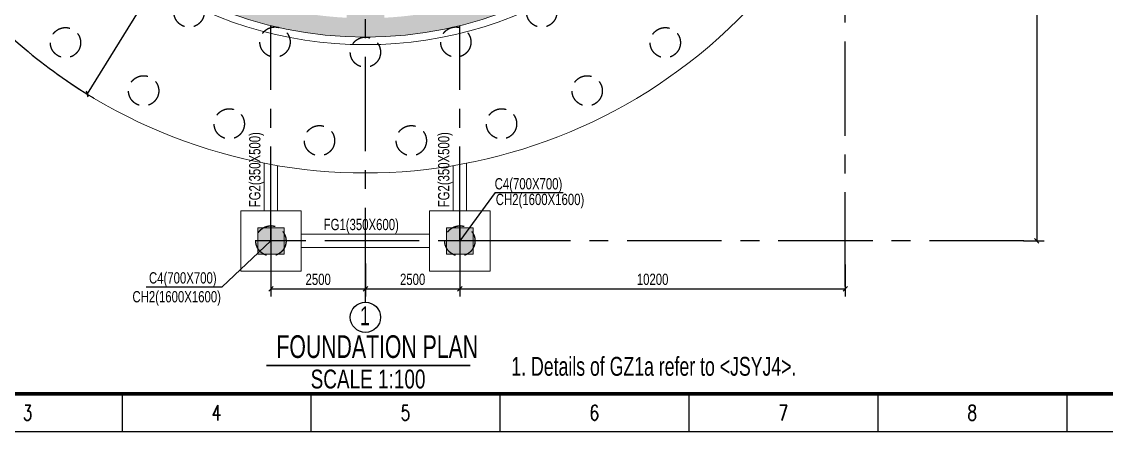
# Model space of a CAD drawing. Extents: x -84745 to 85, y -317996 to 13282.
# Drawn here: x -70333 to -41629, y -46153 to -35272 of the extents above; entities that cross this region are included whole.
import ezdxf
from ezdxf.enums import TextEntityAlignment as Align

# ---------------------------------------------------------------- set-up
doc = ezdxf.new("R2010")
doc.units = 0
doc.header["$LTSCALE"] = 2000
doc.header["$MEASUREMENT"] = 0
doc.linetypes.add('CENTER', pattern=[2, 1.25, -0.25, 0.25, -0.25])
doc.linetypes.add('HIDDEN', pattern=[0.375, 0.25, -0.125])
doc.layers.get('0').update_dxf_attribs({"linetype": 'CONTINUOUS'})
doc.layers.get('DEFPOINTS').update_dxf_attribs({"linetype": 'CONTINUOUS'})
for name, color, linetype in [('4', 2, 'CONTINUOUS'), ('S_01', 3, 'CONTINUOUS'), ('S_02_AXIS', 151, 'CENTER'), ('S_03_HIDD', 4, 'HIDDEN'), ('S_04', 2, 'CONTINUOUS'), ('S_05_DIMS', 7, 'CONTINUOUS'), ('S_07_LSHOW', 6, 'CONTINUOUS'), ('S_08_HATCH', 9, 'CONTINUOUS'), ('TK', 1, 'CONTINUOUS')]:
    doc.layers.add(name, color=color, linetype=linetype)
doc.layers.add('S_01_OUTL', color=3, linetype='CONTINUOUS', lineweight=0)
doc.layers.add('S_04_TEXT', color=2, linetype='CONTINUOUS', lineweight=0)
doc.styles.add('FS', font='kstxt.shx', dxfattribs={"width": 0.75, "bigfont": 'kshz.shx'})
doc.styles.add('KS', font='kstxt.shx', dxfattribs={"width": 0.75, "bigfont": 'kshz.shx'})
doc.styles.add('TK-HZ', font='txt.shx', dxfattribs={"width": 0.8, "bigfont": 'hztxt.shx'})
doc.dimstyles.new('KSDIM1', dxfattribs={"dimtxt": 300, "dimasz": 120, "dimexe": 200, "dimexo": 100, "dimgap": 100, "dimtad": 1, "dimdec": 0, "dimzin": 14, "dimdsep": 46, "dimtxsty": 'KS', "dimblk1": 'OBLIQUE', "dimblk2": 'OBLIQUE', "dimsah": 1, "dimcen": -900, "dimclrd": 7, "dimclre": 7, "dimclrt": 2, "dimazin": 3, "dimtfac": 1, "dimtdec": 0, "dimtix": 1, "dimtmove": 2, "dimatfit": 2, "dimfxl": 1, "dimtolj": 1, "dimtzin": 14, "dimlwd": -3, "dimarcsym": 0})

# ---------------------------------------------------------------- blocks, each defined once
blk = doc.blocks.new('A1-1')
at = {"layer": 'TK', "color": 7}
for p, q in [((17050, 1000), (17050, 0)), ((22050, 1000), (22050, 0)), ((27050, 1000), (27050, 0)), ((32050, 1000), (32050, 0)), ((37050, 1000), (37050, 0)), ((42050, 1000), (42050, 0))]:
    blk.add_line(p, q, dxfattribs=at)
for points, const_width in [([(0, 0), (84100, 0), (84100, 59400), (0, 59400)], 35), ([(2500, 1000), (83100, 1000), (83100, 58400), (2500, 58400)], 100)]:
    blk.add_lwpolyline(points, close=True, dxfattribs=dict(at, const_width=const_width))
at = {"layer": 'TK', "color": 7, "style": 'TK-HZ', "width": 0.75}
for s, p in [('3', (14550, 500)), ('4', (19550, 500)), ('5', (24550, 500)), ('6', (29550, 500)), ('7', (34550, 500)), ('8', (39550, 500))]:
    blk.add_text(s, height=400, dxfattribs=at).set_placement(p, align=Align.MIDDLE_CENTER)
blk = doc.blocks.new('_OBLIQUE')
at = {"color": 1}
blk.add_line((-0.5, -0.5), (0.5, 0.5), dxfattribs=at)
blk = doc.blocks.new('*D78')
at = {"layer": 'DEFPOINTS', "color": 0, "transparency": 16777216}
for p in [(-46592, -25281), (-43924, -41081), (-43471, -41081)]:
    blk.add_point(p, dxfattribs=at)
at = {"layer": 'S_05_DIMS', "color": 7, "lineweight": -2, "transparency": 16777216}
for p, q in [((-46492, -25281), (-43271, -25281)), ((-43824, -41081), (-43271, -41081))]:
    blk.add_line(p, q, dxfattribs=at)
at = {"layer": 'S_05_DIMS', "color": 7, "lineweight": -3, "transparency": 16777216}
blk.add_line((-43471, -25281), (-43471, -41081), dxfattribs=at)
at = {"layer": 'S_05_DIMS', "color": 7, "linetype": 'ByBlock', "lineweight": -3, "transparency": 16777216, "xscale": 120, "yscale": 120, "zscale": 120}
for p, rotation in [((-43471, -25281), 90), ((-43471, -41081), 270)]:
    blk.add_blockref('_OBLIQUE', p, dxfattribs=dict(at, rotation=rotation))
at = {"layer": 'S_05_DIMS', "color": 2, "transparency": 16777216, "insert": (-43721, -33181), "char_height": 300, "attachment_point": 5, "rotation": 90, "style": 'KS'}
blk.add_mtext('\\A1;15800', dxfattribs=at)
blk = doc.blocks.new('*D79')
at = {"layer": 'DEFPOINTS', "color": 0, "transparency": 16777216}
for p in [(-63737, -41081), (-61237, -41576), (-61237, -42351)]:
    blk.add_point(p, dxfattribs=at)
at = {"layer": 'S_05_DIMS', "color": 7, "lineweight": -2, "transparency": 16777216}
for p, q in [((-63737, -41181), (-63737, -42551)), ((-61237, -41676), (-61237, -42551))]:
    blk.add_line(p, q, dxfattribs=at)
at = {"layer": 'S_05_DIMS', "color": 7, "lineweight": -3, "transparency": 16777216}
blk.add_line((-63737, -42351), (-61237, -42351), dxfattribs=at)
at = {"layer": 'S_05_DIMS', "color": 7, "linetype": 'ByBlock', "lineweight": -3, "transparency": 16777216, "xscale": 120, "yscale": 120, "zscale": 120, "rotation": 180}
blk.add_blockref('_OBLIQUE', (-63737, -42351), dxfattribs=at)
at = {"layer": 'S_05_DIMS', "color": 7, "linetype": 'ByBlock', "lineweight": -3, "transparency": 16777216, "xscale": 120, "yscale": 120, "zscale": 120}
blk.add_blockref('_OBLIQUE', (-61237, -42351), dxfattribs=at)
at = {"layer": 'S_05_DIMS', "color": 2, "transparency": 16777216, "insert": (-62487, -42101), "char_height": 300, "attachment_point": 5, "style": 'KS'}
blk.add_mtext('\\A1;2500', dxfattribs=at)
blk = doc.blocks.new('*D80')
at = {"layer": 'DEFPOINTS', "color": 0, "transparency": 16777216}
for p in [(-58737, -41081), (-61237, -41576), (-58737, -42351)]:
    blk.add_point(p, dxfattribs=at)
at = {"layer": 'S_05_DIMS', "color": 7, "lineweight": -2, "transparency": 16777216}
for p, q in [((-58737, -41181), (-58737, -42551)), ((-61237, -41676), (-61237, -42551))]:
    blk.add_line(p, q, dxfattribs=at)
at = {"layer": 'S_05_DIMS', "color": 7, "lineweight": -3, "transparency": 16777216}
blk.add_line((-61237, -42351), (-58737, -42351), dxfattribs=at)
at = {"layer": 'S_05_DIMS', "color": 7, "linetype": 'ByBlock', "lineweight": -3, "transparency": 16777216, "xscale": 120, "yscale": 120, "zscale": 120, "rotation": 180}
blk.add_blockref('_OBLIQUE', (-61237, -42351), dxfattribs=at)
at = {"layer": 'S_05_DIMS', "color": 7, "linetype": 'ByBlock', "lineweight": -3, "transparency": 16777216, "xscale": 120, "yscale": 120, "zscale": 120}
blk.add_blockref('_OBLIQUE', (-58737, -42351), dxfattribs=at)
at = {"layer": 'S_05_DIMS', "color": 2, "transparency": 16777216, "insert": (-59987, -42101), "char_height": 300, "attachment_point": 5, "style": 'KS'}
blk.add_mtext('\\A1;2500', dxfattribs=at)
blk = doc.blocks.new('*D83')
at = {"layer": 'DEFPOINTS', "color": 0, "transparency": 16777216}
for p in [(-58737, -41081), (-48537, -41607), (-48537, -42351)]:
    blk.add_point(p, dxfattribs=at)
at = {"layer": 'S_05_DIMS', "color": 7, "lineweight": -2, "transparency": 16777216}
for p, q in [((-58737, -41181), (-58737, -42551)), ((-48537, -41707), (-48537, -42551))]:
    blk.add_line(p, q, dxfattribs=at)
at = {"layer": 'S_05_DIMS', "color": 7, "lineweight": -3, "transparency": 16777216}
blk.add_line((-58737, -42351), (-48537, -42351), dxfattribs=at)
at = {"layer": 'S_05_DIMS', "color": 7, "linetype": 'ByBlock', "lineweight": -3, "transparency": 16777216, "xscale": 120, "yscale": 120, "zscale": 120, "rotation": 180}
blk.add_blockref('_OBLIQUE', (-58737, -42351), dxfattribs=at)
at = {"layer": 'S_05_DIMS', "color": 7, "linetype": 'ByBlock', "lineweight": -3, "transparency": 16777216, "xscale": 120, "yscale": 120, "zscale": 120}
blk.add_blockref('_OBLIQUE', (-48537, -42351), dxfattribs=at)
at = {"layer": 'S_05_DIMS', "color": 2, "transparency": 16777216, "insert": (-53637, -42101), "char_height": 300, "attachment_point": 5, "style": 'KS'}
blk.add_mtext('\\A1;10200', dxfattribs=at)
blk = doc.blocks.new('*D129')
at = {"layer": 'DEFPOINTS', "color": 0, "transparency": 16777216}
for p in [(-61237, -25281), (-68605, -37185)]:
    blk.add_point(p, dxfattribs=at)
at = {"layer": 'S_05_DIMS', "color": 7, "lineweight": -3, "transparency": 16777216}
blk.add_line((-61237, -25281), (-68605, -37185), dxfattribs=at)
at = {"layer": 'S_05_DIMS', "color": 7, "lineweight": -2, "transparency": 16777216}
blk.add_arc((-61237, -25281), 14000, 220.5658, 239.0619, dxfattribs=at)
at = {"layer": 'S_05_DIMS', "color": 7, "linetype": 'ByBlock', "lineweight": -3, "transparency": 16777216, "xscale": 120, "yscale": 120, "zscale": 120, "rotation": 238.2433518944697}
blk.add_blockref('_OBLIQUE', (-68605, -37185), dxfattribs=at)
at = {"layer": 'S_05_DIMS', "color": 2, "transparency": 16777216, "insert": (-65134, -31101), "char_height": 300, "attachment_point": 5, "rotation": 58.2434, "style": 'KS'}
blk.add_mtext('\\A1;R14000', dxfattribs=at)
blk = doc.blocks.new('*D130')
at = {"layer": 'DEFPOINTS', "color": 0, "transparency": 16777216}
for p in [(-63428, -32600), (-64853, -33035), (-61237, -33754), (-65738, -34933), (-61237, -35931)]:
    blk.add_point(p, dxfattribs=at)
at = {"layer": 'S_05_DIMS', "color": 7, "lineweight": -2, "transparency": 16777216}
for p, q in [((-64810, -32944), (-64382, -32024)), ((-61237, -33654), (-61237, -32721))]:
    blk.add_line(p, q, dxfattribs=at)
at = {"layer": 'S_05_DIMS', "color": 7, "lineweight": -3, "transparency": 16777216}
blk.add_arc((-61237, -25281), 7640, 245, 270, dxfattribs=at)
at = {"layer": 'S_05_DIMS', "color": 7, "linetype": 'ByBlock', "lineweight": -3, "transparency": 16777216, "xscale": 120, "yscale": 120, "zscale": 120}
for p, rotation in [((-64466, -32206), 154.9999999996684), ((-61237, -32921), 359.999999999604)]:
    blk.add_blockref('_OBLIQUE', p, dxfattribs=dict(at, rotation=rotation))
at = {"layer": 'S_05_DIMS', "color": 2, "transparency": 16777216, "insert": (-62837, -32496), "char_height": 300, "attachment_point": 5, "rotation": 347.5, "style": 'KS'}
blk.add_mtext('\\A1;25%%d', dxfattribs=at)
blk = doc.blocks.new('*D131')
at = {"layer": 'DEFPOINTS', "color": 0, "transparency": 16777216}
for p in [(-60130, -32841), (-57621, -33035), (-61237, -33754), (-56736, -34933), (-61237, -35931)]:
    blk.add_point(p, dxfattribs=at)
at = {"layer": 'S_05_DIMS', "color": 7, "lineweight": -2, "transparency": 16777216}
for p, q in [((-57664, -32944), (-58093, -32024)), ((-61237, -33654), (-61237, -32721))]:
    blk.add_line(p, q, dxfattribs=at)
at = {"layer": 'S_05_DIMS', "color": 7, "lineweight": -3, "transparency": 16777216}
blk.add_arc((-61237, -25281), 7640, 270, 295, dxfattribs=at)
at = {"layer": 'S_05_DIMS', "color": 7, "linetype": 'ByBlock', "lineweight": -3, "transparency": 16777216, "xscale": 120, "yscale": 120, "zscale": 120}
for p, rotation in [((-58008, -32206), 25.00000000033178), ((-61237, -32921), 180.000000000396)]:
    blk.add_blockref('_OBLIQUE', p, dxfattribs=dict(at, rotation=rotation))
at = {"layer": 'S_05_DIMS', "color": 2, "transparency": 16777216, "insert": (-59637, -32496), "char_height": 300, "attachment_point": 5, "rotation": 12.5, "style": 'KS'}
blk.add_mtext('\\A1;25%%d', dxfattribs=at)
blk = doc.blocks.new('jxZ_W600XH600')
at = {"layer": 'S_07_LSHOW'}
blk.add_hatch(color=256, dxfattribs=at).paths.add_polyline_path([(-294, 294), (294, 294), (294, -294), (-294, -294)])
at = {"layer": 'S_01_OUTL'}
blk.add_lwpolyline([(-300, 300), (300, 300), (300, -300), (-300, -300), (-300, 300)], dxfattribs=at)
at = {"layer": 'S_02_AXIS'}
for p, q in [((0, 360), (0, -360)), ((360, 0), (-360, 0))]:
    blk.add_line(p, q, dxfattribs=at)

msp = doc.modelspace()

# ---------------------------------------------------------------- hatches: boundary and pattern name
at = {"layer": 'S_08_HATCH'}
h = msp.add_hatch(color=6, dxfattribs=at)
h.dxf.hatch_style = 1
h.paths.add_polyline_path([(-70672.495, -27531.001), (-69890.75, -27531.001), (-69890.75, -28531.001), (-70376.394, -28531.001), (-70588.393, -28531.001, 0.078440306), (-69132.612, -31253.455), (-68979.203, -31124.73), (-68606.059, -30811.625), (-67963.271, -31577.669), (-68336.415, -31890.774), (-68489.824, -32019.499, 0.084016658), (-65868.792, -34030.688), (-65784.158, -33849.19), (-65578.298, -33407.723), (-64671.99, -33830.342), (-64877.85, -34271.809), (-64962.484, -34453.307, 0.084016658), (-61737.056, -35168.367), (-61737.056, -34968.106), (-61737.056, -34481.001), (-60737.056, -34481.001), (-60737.056, -34968.106), (-60737.056, -35168.367, 0.084016658), (-57511.629, -34453.307), (-57596.263, -34271.809), (-57802.122, -33830.342), (-56895.814, -33407.723), (-56689.955, -33849.19), (-56605.321, -34030.688, 0.084016658), (-53984.289, -32019.499), (-54137.697, -31890.774), (-54510.841, -31577.669), (-53868.054, -30811.625), (-53494.91, -31124.73), (-53341.501, -31253.455, 0.078440306), (-51885.72, -28531.001), (-52097.718, -28531.001), (-52583.362, -28531.001), (-52583.362, -27531.001), (-51801.618, -27531.001), (-51083.362, -27531.001, -0.80266355), (-71390.75, -27531.001)])

# ---------------------------------------------------------------- linework, layer by layer
at = {"layer": 'S_01', "const_width": 45}
msp.add_lwpolyline([(-63860.207, -44382.447), (-58457.235, -44382.447)], dxfattribs=at)
at = {"layer": 'S_01'}
msp.add_circle((-61237.056, -43105.851), 400, dxfattribs=at)
at = {"layer": 'S_01_OUTL'}
for p, q in [((-63912.056, -39027.91), (-63912.056, -40281.001)), ((-58562.056, -39027.91), (-58562.056, -40281.001)), ((-63562.056, -39082.36), (-63562.056, -40281.001)), ((-58912.056, -39082.36), (-58912.056, -40281.001)), ((-59537.056, -40906.001), (-62937.056, -40906.001)), ((-59537.056, -41256.001), (-62937.056, -41256.001))]:
    msp.add_line(p, q, dxfattribs=at)
for points in [[(-64537.056, -40281.001), (-62937.056, -40281.001), (-62937.056, -41881.001), (-64537.056, -41881.001)], [(-59537.056, -40281.001), (-57937.056, -40281.001), (-57937.056, -41881.001), (-59537.056, -41881.001)]]:
    msp.add_lwpolyline(points, close=True, dxfattribs=at)
msp.add_circle((-61237.056, -25281.001), 10400, dxfattribs=at)
for radius, start, end in [(14000, 139.8434878, 40.1565122), (10600, 133.5256504, 46.4743496)]:
    msp.add_arc((-61237.056, -25281.001), radius, start, end, dxfattribs=at)
at = {"layer": 'S_02_AXIS'}
for p, q in [((-61237.056, -42705.851), (-61237.056, 11160.289)), ((-48537.056, -42293.36), (-48537.056, -11031.001)), ((-63737.056, -41081.001), (-63737.056, -35376.049)), ((-58737.056, -41081.001), (-58737.056, -35376.049)), ((-43810.781, -41081.001), (-63737.056, -41081.001))]:
    msp.add_line(p, q, dxfattribs=at)
at = {"layer": 'S_03_HIDD'}
for centre in [(-65903.582, -35020.792), (-56570.53, -35020.792), (-69173.653, -35828.533), (-63629.78, -35812.614), (-58844.333, -35812.614), (-53300.46, -35828.533), (-61237.056, -36081.001), (-67106.241, -37104.396), (-55367.872, -37104.396), (-64840.022, -37979.766), (-57634.091, -37979.766), (-62451.76, -38424.992), (-60022.353, -38424.992), (-63737.056, -41081.001), (-58737.056, -41081.001)]:
    msp.add_circle(centre, 400, dxfattribs=at)
at = {"layer": 'S_04'}
for p, q in [((-57805.291, -39796.033), (-58737.056, -41081.001)), ((-57805.291, -39796.033), (-56006.383, -39796.033)), ((-65024.462, -42296.203), (-63737.056, -41081.001)), ((-67038.81, -42296.203), (-65024.462, -42296.203))]:
    msp.add_line(p, q, dxfattribs=at)

# ---------------------------------------------------------------- block references
at = {"xscale": 1.166666666666667, "yscale": 1.166666666666667, "zscale": 1.166666666666667}
for p in [(-63737.056, -41081.001), (-58737.056, -41081.001)]:
    msp.add_blockref('jxZ_W600XH600', p, dxfattribs=at)
at = {"layer": 'TK', "color": 7}
msp.add_blockref('A1-1', (-84727.534, -46135.91), dxfattribs=at)

# ---------------------------------------------------------------- texts
at = {"layer": '4', "style": 'KS', "width": 0.75}
msp.add_text('SCALE 1:100', height=500, dxfattribs=at).set_placement((-62686.449, -44991.116))
at = {"layer": 'S_01', "style": 'KS', "width": 0.7}
msp.add_text('FOUNDATION PLAN', height=600, dxfattribs=at).set_placement((-63592.002, -44182.328))
at = {"layer": 'S_04', "style": 'KS'}
for s, height, width, p in [('C4(700X700)', 300, 0.75, (-57815.568, -39716.996)), ('CH2(1600X1600)', 300, 0.75, (-57786.159, -40131.666)), ('C4(700X700)', 300, 0.75, (-66964.418, -42210.962)), ('CH2(1600X1600)', 300, 0.75, (-67402.029, -42710.01)), ('1. Details of GZ1a refer to <JSYJ4>.', 500, 0.7, (-57374.014, -44654.288))]:
    msp.add_text(s, height=height, dxfattribs=dict(at, width=width)).set_placement(p)
at = {"layer": 'S_04_TEXT', "style": 'FS', "width": 0.75}
for p in [(-64014.442, -40190.109), (-59014.442, -40190.109)]:
    msp.add_text('FG2(350X500)', height=300, rotation=90, dxfattribs=at).set_placement(p)
msp.add_text('FG1(350X600)', height=300, dxfattribs=at).set_placement((-62342.194, -40796.398))
at = {"layer": 'S_04_TEXT', "style": 'KS', "width": 0.7}
msp.add_text('1', height=500, dxfattribs=at).set_placement((-61248.074, -43065.055), align=Align.MIDDLE_CENTER)

# ---------------------------------------------------------------- dimensions: what is measured, and where the dimension line sits
at = {"layer": 'S_05_DIMS'}
dim = msp.add_linear_dim(base=(-43470.624, -41081.001), p1=(-46592.009, -25281.001), p2=(-43923.796, -41081.001), angle=90, dimstyle='KSDIM1', override={"dimzin": 8}, dxfattribs=at)
dim.commit()
dim.dimension.update_dxf_attribs({"geometry": '*D78', "text_midpoint": (-43720.624, -33181.001)})
dim = msp.add_radius_dim(center=(-61237.056, -25281.001), mpoint=(-68605.433, -37185.077), dimstyle='KSDIM1', override={"dimzin": 8}, dxfattribs=at)
dim.commit()
dim.dimension.update_dxf_attribs({"geometry": '*D129', "text_midpoint": (-65133.817, -31101.461)})
for base, line1, picture, middle in [((-63428.364, -32600.478), ((-64852.633, -33034.63), (-65737.941, -34933.179)), '*D130', (-62836.644, -32496.274)), ((-60129.711, -32840.787), ((-57621.48, -33034.63), (-56736.172, -34933.179)), '*D131', (-59637.469, -32496.274))]:
    dim = msp.add_angular_dim_2l(base=base, line1=line1, line2=((-61237.056, -33753.965), (-61237.056, -35931.001)), dimstyle='KSDIM1', override={"dimzin": 8}, dxfattribs=at)
    dim.commit()
    dim.dimension.update_dxf_attribs({"geometry": picture, "text_midpoint": middle})
for base, p1, p2, picture, middle in [((-61237.056, -42350.561), (-63737.056, -41081.001), (-61237.056, -41576.411), '*D79', (-62487.056, -42100.561)), ((-58737.056, -42350.561), (-61237.056, -41576.411), (-58737.056, -41081.001), '*D80', (-59987.056, -42100.561)), ((-48537.056, -42350.561), (-58737.056, -41081.001), (-48537.056, -41607.344), '*D83', (-53637.056, -42100.561))]:
    dim = msp.add_linear_dim(base=base, p1=p1, p2=p2, dimstyle='KSDIM1', override={"dimzin": 8}, dxfattribs=at)
    dim.commit()
    dim.dimension.update_dxf_attribs({"geometry": picture, "text_midpoint": middle})

doc.saveas('drawing.dxf')
